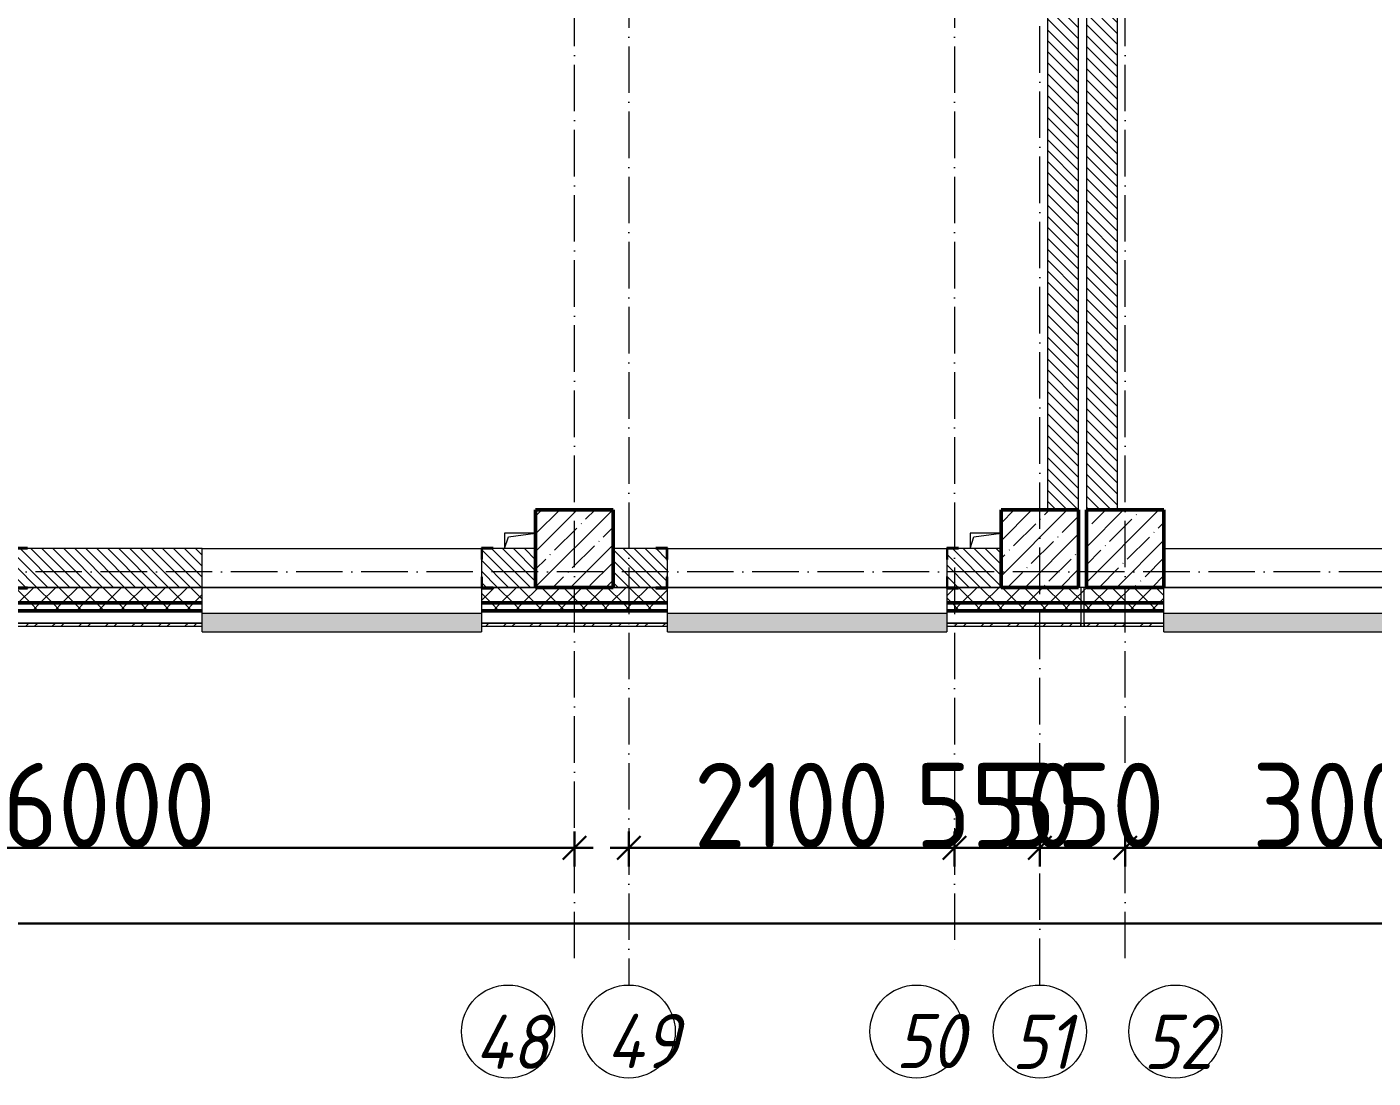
# Model space of a CAD drawing. Header units: millimetres. Extents: x 35697 to 388678, y -91946 to 171347.
# Drawn here: x 348841 to 357519, y -91946 to -85169 of the extents above; entities that cross this region are included whole.
import ezdxf

# ---------------------------------------------------------------- set-up
doc = ezdxf.new("R2010")
doc.units = ezdxf.units.MM
doc.linetypes.add('50_200_ШТРИХ_1Т_ш5_п1_п1_', pattern=[700, 500, -100, 0, -100])
for name, color, linetype, lineweight in [('A-____-____-DIMS', 7, 'Continuous', 9), ('A-GENM-____-MCUT', 7, 'Continuous', 25), ('A-GENM-____-OTLN', 7, 'Continuous', 9), ('A-GENM-____-OTLN-1', 7, 'Continuous', 25), ('A-GLAZ-____-OTLN', 7, 'Continuous', 9), ('A-WALL-____-MCUT-2', 7, 'Continuous', 50), ('A-WALL-____-MCUT-3', 7, 'Continuous', 9), ('A-WALL-____-OTLN', 7, 'Continuous', 9), ('A-WALL-____-PATT-1', 7, 'Continuous', 9), ('A-WALL-FNSH-MCUT-1', 7, 'Continuous', 9), ('S-COLS-____-MCUT', 7, 'Continuous', 50), ('S-COLS-____-OTLN', 7, 'Continuous', 9), ('S-GRID-____-IDEN', 7, 'Continuous', 9), ('S-GRID-____-OTLN-1', 7, '50_200_ШТРИХ_1Т_ш5_п1_п1_', 9), ('стяжа', 7, 'Continuous', 30)]:
    doc.layers.add(name, color=color, linetype=linetype, lineweight=lineweight)
doc.layers.add('A-GLAZ-____-OTLN-1', color=7, linetype='Continuous', lineweight=9, true_color=0xc0c0c0)
doc.styles.add('ISOCPEUR_I', font='isocpeui.ttf', dxfattribs={"width": 0.9, "height": 2.5})
doc.styles.add('ISOCPEUR_I_9', font='isocpeui.ttf', dxfattribs={"width": 0.9, "height": 250})
doc.styles.add('СПДС', font='isocpeur.ttf', dxfattribs={"width": 0.9})
doc.dimstyles.new('ISO-2_5_0_9К_БОЛЬШОЙ_ОСИ', dxfattribs={"dimscale": 304.8, "dimtxt": 248.995294, "dimasz": 0.492126, "dimexe": 0.393701, "dimexo": 0, "dimgap": 0, "dimtad": 1, "dimdec": 0, "dimzin": 0, "dimdsep": 46, "dimtxsty": 'ISOCPEUR_I_9', "dimblk1": 'OBLIQUE', "dimblk2": 'OBLIQUE', "dimsah": 1, "dimcen": 0.09, "dimdle": 0.393701, "dimazin": 0, "dimtfac": 1, "dimtdec": 4, "dimtix": 1, "dimtmove": 0, "dimatfit": 3, "dimfxl": 1, "dimtvp": 1, "dimtolj": 1, "dimtzin": 0, "dimarcsym": 2})
pattern_1 = [(135, (283770.707, -86863.456), (-35.35534, -35.35534), [])]
pattern_2 = [(45, (283770.71, -86863.46), (-70.71068, 70.71068), []), (135, (283770.71, -86863.46), (-70.71068, -70.71068), [])]
pattern_3 = [(45, (283770.71, -86863.46), (-85.53659, 85.53659), []), (45, (283827.73, -86863.46), (-85.53659, 85.53659), [])]

# ---------------------------------------------------------------- blocks, each defined once
blk = doc.blocks.new('BSC_Колонна _Прямоугольная - 500х500-V58-АР1_План отверстий 3 этажа в осях 1-64_А-ГГ')
at = {"layer": 'S-COLS-____-OTLN'}
h = blk.add_hatch(dxfattribs=at)
h.set_pattern_fill('FP_95', color=256, style=0, pattern_type=2)
h.set_pattern_definition([(45, (-71600, 1668.96), (-114.04925, 114.04925), []), (45, (-71485.95, 1668.96), (-114.04925, 114.04925), [201.613, -40.323, 3.353, -36.97])])
h.paths.add_polyline_path([(-250, -250), (250, -250), (250, 250), (-250, 250)], flags=0)
at = {"layer": 'S-COLS-____-MCUT'}
for p, q in [((250, 250), (-250, 250)), ((-250, 250), (-250, -250)), ((250, -250), (250, 250)), ((-250, -250), (250, -250))]:
    blk.add_line(p, q, dxfattribs=at)
blk = doc.blocks.new('BSC_Колонна _Прямоугольная - 500х500-V60-АР1_План отверстий 3 этажа в осях 1-64_А-ГГ')
at = {"layer": 'S-COLS-____-OTLN'}
h = blk.add_hatch(dxfattribs=at)
h.set_pattern_fill('FP_97', color=256, style=0, pattern_type=2)
h.set_pattern_definition([(45, (-68600, 1668.96), (-114.04925, 114.04925), []), (45, (-68485.95, 1668.96), (-114.04925, 114.04925), [201.613, -40.323, 3.353, -36.97])])
h.paths.add_polyline_path([(-250, -250), (250, -250), (250, 250), (-250, 250)], flags=0)
at = {"layer": 'S-COLS-____-MCUT'}
for p, q in [((250, 250), (-250, 250)), ((-250, 250), (-250, -250)), ((250, -250), (250, 250)), ((-250, -250), (250, -250))]:
    blk.add_line(p, q, dxfattribs=at)
blk = doc.blocks.new('BSC_Колонна _Прямоугольная - 500х500-V131-АР1_План отверстий 3 этажа в осях 1-64_А-ГГ')
at = {"layer": 'S-COLS-____-OTLN'}
h = blk.add_hatch(dxfattribs=at)
h.set_pattern_fill('FP_154', color=256, style=0, pattern_type=2)
h.set_pattern_definition([(45, (-72150, 1668.96), (-114.04925, 114.04925), []), (45, (-72035.95, 1668.96), (-114.04925, 114.04925), [201.613, -40.323, 3.353, -36.97])])
h.paths.add_polyline_path([(-250, -250), (250, -250), (250, 250), (-250, 250)], flags=0)
at = {"layer": 'S-COLS-____-MCUT'}
for p, q in [((250, 250), (-250, 250)), ((-250, 250), (-250, -250)), ((250, -250), (250, 250)), ((-250, -250), (250, -250))]:
    blk.add_line(p, q, dxfattribs=at)
blk = doc.blocks.new('Фахверк_СКБ_Уголок - 250_2700-27497298-АР1_План отверстий 3 этажа в осях 1-64_А-ГГ')
at = {"layer": 'A-GENM-____-MCUT'}
for p, q in [((200, 181), (125, 181)), ((125, 181), (125, 106)), ((131, 106), (131, 175)), ((131, 175), (200, 175)), ((200, 175), (200, 181)), ((125, 106), (131, 106)), ((131, -6), (125, -6)), ((125, -6), (125, -81)), ((125, -81), (200, -81)), ((131, -75), (131, -6)), ((200, -75), (131, -75)), ((200, -81), (200, -75))]:
    blk.add_line(p, q, dxfattribs=at)
blk = doc.blocks.new('AR_Отверстие прямоугольное _в плите_ - AR_Отверстие прямоугольное _в плите_-V177-АР1_План отверстий 3 этажа в осях 1-64_А-ГГ')
at = {"layer": 'A-GENM-____-OTLN'}
for p, q in [((100, 50), (-100, 50)), ((-100, 50), (-100, -50)), ((-100, -50), (-75, 25)), ((-75, 25), (100, 50))]:
    blk.add_line(p, q, dxfattribs=at)
blk = doc.blocks.new('Отлив_СКБ - Отлив витража_120_НВФ-31885687-АР1_План отверстий 3 этажа в осях 1-64_А-ГГ')
at = {"layer": 'A-GLAZ-____-OTLN-1'}
for points in [[(0, 0), (0, -2), (1800, -2), (1800, 0), (534.2, 0)], [(0, -2), (0, -120), (1800, -120), (1800, -2), (534.2, -2)]]:
    blk.add_hatch(color=256, dxfattribs=at).paths.add_polyline_path(points, flags=0)
at = {"layer": 'A-GLAZ-____-OTLN'}
for p, q in [((0, 0), (1800, 0)), ((1800, -2), (0, -2)), ((0, -120), (0, -83)), ((1800, -83), (1800, -120)), ((0, -120), (1800, -120))]:
    blk.add_line(p, q, dxfattribs=at)
blk = doc.blocks.new('Отлив_СКБ - Отлив витража_120_НВФ-V214-АР1_План отверстий 3 этажа в осях 1-64_А-ГГ')
at = {"layer": 'A-GLAZ-____-OTLN-1'}
for points in [[(0, -2), (1800, -2), (1800, 0), (0, 0)], [(730.8, -120), (1800, -120), (1800, -2), (0, -2), (0, -120)]]:
    blk.add_hatch(color=256, dxfattribs=at).paths.add_polyline_path(points, flags=0)
at = {"layer": 'A-GLAZ-____-OTLN'}
for p, q in [((0, 0), (1800, 0)), ((1800, -2), (0, -2)), ((0, -120), (0, -83)), ((1800, -63), (1800, -120)), ((0, -120), (1800, -120))]:
    blk.add_line(p, q, dxfattribs=at)
blk = doc.blocks.new('Стены 8 - Стены 4-31196234-АР1_План отверстий 3 этажа в осях 1-64_А-ГГ')
at = {"layer": 'A-WALL-____-MCUT-3'}
for p, q in [((-1798.5, 41030.2), (-1798.5, 41010.2)), ((-1548.5, 41030.2), (-1798.5, 41030.2)), ((-1798.5, 41010.2), (-1548.5, 41010.2)), ((-1548.5, 41010.2), (-1548.5, 41030.2))]:
    blk.add_line(p, q, dxfattribs=at)
blk = doc.blocks.new('Ось сетки - Круг_Ø6_00__ISO-2_5_0_9K_-25732049-АР1_План отверстий 3 этажа в осях 1-64_А-ГГ')
at = {"layer": 'S-GRID-____-IDEN'}
blk.add_circle((0, 0), 3, dxfattribs=at)
blk = doc.blocks.new('_Oblique')
at = {"color": 0, "linetype": 'ByBlock', "lineweight": -2}
blk.add_line((-0.5, -0.5), (0.5, 0.5), dxfattribs=at)
blk = doc.blocks.new('*D2124')
at = {"layer": 'A-____-____-DIMS', "color": 0, "lineweight": -2, "transparency": 16777216}
for p, q in [((346370.7, -90355.9), (346370.7, -90582)), ((352370.7, -90355.9), (352370.7, -90582)), ((346250.7, -90462), (352490.7, -90462))]:
    blk.add_line(p, q, dxfattribs=at)
at = {"layer": 'Defpoints', "color": 0, "transparency": 16777216}
for p in [(346370.7, -90355.9), (352370.7, -90355.9), (352370.7, -90462)]:
    blk.add_point(p, dxfattribs=at)
at = {"layer": 'A-____-____-DIMS', "color": 0, "lineweight": -2, "transparency": 16777216, "xscale": 150, "yscale": 150, "zscale": 150, "rotation": 180}
blk.add_blockref('_Oblique', (346370.7, -90462), dxfattribs=at)
at = {"layer": 'A-____-____-DIMS', "color": 0, "lineweight": -2, "transparency": 16777216, "xscale": 150, "yscale": 150, "zscale": 150}
blk.add_blockref('_Oblique', (352370.7, -90462), dxfattribs=at)
at = {"layer": 'A-____-____-DIMS', "color": 0, "transparency": 16777216, "insert": (349370.7, -90187.7), "char_height": 548.64, "attachment_point": 5, "style": 'СПДС'}
blk.add_mtext('\\A1;6000', dxfattribs=at)
blk = doc.blocks.new('*D2125')
at = {"layer": 'A-____-____-DIMS', "color": 0, "lineweight": -2, "transparency": 16777216}
for p, q in [((352720.7, -90355.9), (352720.7, -90582)), ((354820.7, -90355.9), (354820.7, -90582)), ((352600.7, -90462), (354940.7, -90462))]:
    blk.add_line(p, q, dxfattribs=at)
at = {"layer": 'Defpoints', "color": 0, "transparency": 16777216}
for p in [(352720.7, -90355.9), (354820.7, -90355.9), (354820.7, -90462)]:
    blk.add_point(p, dxfattribs=at)
at = {"layer": 'A-____-____-DIMS', "color": 0, "lineweight": -2, "transparency": 16777216, "xscale": 150, "yscale": 150, "zscale": 150, "rotation": 180}
blk.add_blockref('_Oblique', (352720.7, -90462), dxfattribs=at)
at = {"layer": 'A-____-____-DIMS', "color": 0, "lineweight": -2, "transparency": 16777216, "xscale": 150, "yscale": 150, "zscale": 150}
blk.add_blockref('_Oblique', (354820.7, -90462), dxfattribs=at)
at = {"layer": 'A-____-____-DIMS', "color": 0, "transparency": 16777216, "insert": (353770.7, -90187.7), "char_height": 548.64, "attachment_point": 5, "style": 'СПДС'}
blk.add_mtext('\\A1;2100', dxfattribs=at)
blk = doc.blocks.new('*D2126')
at = {"layer": 'A-____-____-DIMS', "color": 0, "lineweight": -2, "transparency": 16777216}
for p, q in [((354820.7, -90355.9), (354820.7, -90582)), ((355370.7, -90355.9), (355370.7, -90582)), ((354820.7, -90462), (354670.7, -90462)), ((354820.7, -90462), (355370.7, -90462)), ((355370.7, -90462), (355520.7, -90462))]:
    blk.add_line(p, q, dxfattribs=at)
at = {"layer": 'Defpoints', "color": 0, "transparency": 16777216}
for p in [(354820.7, -90355.9), (355370.7, -90355.9), (355370.7, -90462)]:
    blk.add_point(p, dxfattribs=at)
at = {"layer": 'A-____-____-DIMS', "color": 0, "lineweight": -2, "transparency": 16777216, "xscale": 150, "yscale": 150, "zscale": 150}
blk.add_blockref('_Oblique', (354820.7, -90462), dxfattribs=at)
at = {"layer": 'A-____-____-DIMS', "color": 0, "lineweight": -2, "transparency": 16777216, "xscale": 150, "yscale": 150, "zscale": 150, "rotation": 180}
blk.add_blockref('_Oblique', (355370.7, -90462), dxfattribs=at)
at = {"layer": 'A-____-____-DIMS', "color": 0, "transparency": 16777216, "insert": (355095.7, -90187.7), "char_height": 548.64, "attachment_point": 5, "style": 'СПДС'}
blk.add_mtext('\\A1;550', dxfattribs=at)
blk = doc.blocks.new('*D2127')
at = {"layer": 'A-____-____-DIMS', "color": 0, "lineweight": -2, "transparency": 16777216}
for p, q in [((355370.7, -90355.9), (355370.7, -90582)), ((355920.7, -90355.9), (355920.7, -90582)), ((355370.7, -90462), (355220.7, -90462)), ((355370.7, -90462), (355920.7, -90462)), ((355920.7, -90462), (356070.7, -90462))]:
    blk.add_line(p, q, dxfattribs=at)
at = {"layer": 'Defpoints', "color": 0, "transparency": 16777216}
for p in [(355370.7, -90355.9), (355920.7, -90355.9), (355920.7, -90462)]:
    blk.add_point(p, dxfattribs=at)
at = {"layer": 'A-____-____-DIMS', "color": 0, "lineweight": -2, "transparency": 16777216, "xscale": 150, "yscale": 150, "zscale": 150}
blk.add_blockref('_Oblique', (355370.7, -90462), dxfattribs=at)
at = {"layer": 'A-____-____-DIMS', "color": 0, "lineweight": -2, "transparency": 16777216, "xscale": 150, "yscale": 150, "zscale": 150, "rotation": 180}
blk.add_blockref('_Oblique', (355920.7, -90462), dxfattribs=at)
at = {"layer": 'A-____-____-DIMS', "color": 0, "transparency": 16777216, "insert": (355645.7, -90187.7), "char_height": 548.64, "attachment_point": 5, "style": 'СПДС'}
blk.add_mtext('\\A1;550', dxfattribs=at)
blk = doc.blocks.new('*D2128')
at = {"layer": 'A-____-____-DIMS', "color": 0, "lineweight": -2, "transparency": 16777216}
for p, q in [((355920.7, -90355.9), (355920.7, -90582)), ((358920.7, -90355.9), (358920.7, -90582)), ((355800.7, -90462), (359040.7, -90462))]:
    blk.add_line(p, q, dxfattribs=at)
at = {"layer": 'Defpoints', "color": 0, "transparency": 16777216}
for p in [(355920.7, -90355.9), (358920.7, -90355.9), (358920.7, -90462)]:
    blk.add_point(p, dxfattribs=at)
at = {"layer": 'A-____-____-DIMS', "color": 0, "lineweight": -2, "transparency": 16777216, "xscale": 150, "yscale": 150, "zscale": 150, "rotation": 180}
blk.add_blockref('_Oblique', (355920.7, -90462), dxfattribs=at)
at = {"layer": 'A-____-____-DIMS', "color": 0, "lineweight": -2, "transparency": 16777216, "xscale": 150, "yscale": 150, "zscale": 150}
blk.add_blockref('_Oblique', (358920.7, -90462), dxfattribs=at)
at = {"layer": 'A-____-____-DIMS', "color": 0, "transparency": 16777216, "insert": (357420.7, -90187.7), "char_height": 548.64, "attachment_point": 5, "style": 'СПДС'}
blk.add_mtext('\\A1;3000', dxfattribs=at)
blk = doc.blocks.new('*D2135')
at = {"layer": 'A-____-____-DIMS', "color": 0, "lineweight": -2, "transparency": 16777216}
for p, q in [((281420.7, -90844.1), (281420.7, -91070.2)), ((384920.7, -90844.1), (384920.7, -91070.2)), ((281300.7, -90950.2), (385040.7, -90950.2))]:
    blk.add_line(p, q, dxfattribs=at)
at = {"layer": 'Defpoints', "color": 0, "transparency": 16777216}
for p in [(281420.7, -90844.1), (384920.7, -90844.1), (384920.7, -90950.2)]:
    blk.add_point(p, dxfattribs=at)
at = {"layer": 'A-____-____-DIMS', "color": 0, "lineweight": -2, "transparency": 16777216, "xscale": 150, "yscale": 150, "zscale": 150, "rotation": 180}
blk.add_blockref('_Oblique', (281420.7, -90950.2), dxfattribs=at)
at = {"layer": 'A-____-____-DIMS', "color": 0, "lineweight": -2, "transparency": 16777216, "xscale": 150, "yscale": 150, "zscale": 150}
blk.add_blockref('_Oblique', (384920.7, -90950.2), dxfattribs=at)
at = {"layer": 'A-____-____-DIMS', "color": 0, "transparency": 16777216, "insert": (333170.7, -90675.9), "char_height": 548.64, "attachment_point": 5, "style": 'СПДС'}
blk.add_mtext('\\A1;103500', dxfattribs=at)
blk = doc.blocks.new('3эт')
at = {"layer": 'S-GRID-____-OTLN-1', "color": 251, "ltscale": 0.6, "true_color": 0x636466}
for p, q in [((352720.7, -36982.5), (352720.7, -91346.1)), ((354820.7, -36982.5), (354820.7, -91173.5)), ((352370.7, -91173.5), (352370.7, -76712.9)), ((355370.7, -91346.1), (355370.7, -76712.9)), ((355920.7, -91173.5), (355920.7, -76712.9)), ((387845.1, -88682.4), (279101.9, -88682.4))]:
    blk.add_line(p, q, dxfattribs=at)
at = {"layer": 'S-GRID-____-IDEN', "char_height": 350, "attachment_point": 1, "style": 'ISOCPEUR_I'}
for s, insert, width in [('48', (351729.1, -91537.3), 425.696), ('49', (352577.3, -91532.1), 425.696), ('50', (354441.2, -91532.1), 404.05), ('51', (355189.6, -91537.3), 346.329), ('52', (356039.4, -91537.3), 404.05)]:
    blk.add_mtext(s, dxfattribs=dict(at, insert=insert, width=width))
at = {"layer": 'A-____-____-DIMS'}
for base, p1, p2, override, picture, middle in [((352370.7, -90462), (346370.7, -90355.9), (352370.7, -90355.9), {"dimtxt": 1.8, "dimpost": '<>', "dimtxsty": 'СПДС', "dimfxl": 6000}, '*D2124', (349370.7, -90187.7)), ((354820.7, -90462), (352720.7, -90355.9), (354820.7, -90355.9), {"dimtxt": 1.8, "dimpost": '<>', "dimtxsty": 'СПДС', "dimfxl": 2100}, '*D2125', (353770.7, -90187.7)), ((355370.7, -90462), (354820.7, -90355.9), (355370.7, -90355.9), {"dimtxt": 1.8, "dimpost": '<>', "dimtxsty": 'СПДС', "dimfxl": 550}, '*D2126', (355095.7, -90187.7)), ((355920.7, -90462), (355370.7, -90355.9), (355920.7, -90355.9), {"dimtxt": 1.8, "dimpost": '<>', "dimtxsty": 'СПДС', "dimfxl": 550}, '*D2127', (355645.7, -90187.7)), ((358920.7, -90462), (355920.7, -90355.9), (358920.7, -90355.9), {"dimtxt": 1.8, "dimpost": '<>', "dimtxsty": 'СПДС', "dimfxl": 3000}, '*D2128', (357420.7, -90187.7)), ((384920.7, -90950.2), (281420.7, -90844.1), (384920.7, -90844.1), {"dimtxt": 1.8, "dimpost": '<>', "dimtxsty": 'СПДС', "dimfxl": 103500}, '*D2135', (333170.7, -90675.9))]:
    dim = blk.add_linear_dim(base=base, p1=p1, p2=p2, dimstyle='ISO-2_5_0_9К_БОЛЬШОЙ_ОСИ', override=override, dxfattribs=at)
    dim.commit()
    dim.dimension.update_dxf_attribs({"geometry": picture, "text_midpoint": middle})

msp = doc.modelspace()

# ---------------------------------------------------------------- hatches: boundary and pattern name
at = {"layer": 'A-WALL-____-PATT-1'}
h = msp.add_hatch(dxfattribs=at)
h.set_pattern_fill('FP_6', color=256, style=0, pattern_type=2)
h.set_pattern_definition(pattern_1)
h.paths.add_polyline_path([(355620.7, -88282.4), (355620.7, -81282.4), (355420.7, -81282.4), (355420.7, -88282.4)], flags=0)
h = msp.add_hatch(dxfattribs=at)
h.set_pattern_fill('FP_6', color=256, style=0, pattern_type=2)
h.set_pattern_definition(pattern_1)
h.paths.add_polyline_path([(355870.7, -88282.4), (355870.7, -81282.4), (355670.7, -81282.4), (355670.7, -88282.4)], flags=0)
h = msp.add_hatch(dxfattribs=at)
h.set_pattern_fill('FP_6', color=256, style=0, pattern_type=2)
h.set_pattern_definition(pattern_1)
h.paths.add_polyline_path([(351804.4, -88782.4), (352120.7, -88782.4), (352120.7, -88532.4), (351776.7, -88532.4), (351776.7, -88601.4), (351770.7, -88601.4), (351770.7, -88713.4), (351776.7, -88713.4), (351776.7, -88782.4)], flags=0)
h.paths.add_polyline_path([(349970.7, -88782.4), (349970.7, -88532.4), (348776.7, -88532.4), (348776.7, -88601.4), (348770.7, -88601.4), (348770.7, -88713.4), (348776.7, -88713.4), (348776.7, -88782.4), (349026.7, -88782.4)], flags=0)
h.paths.add_polyline_path([(346895.7, -88782.4), (346964.7, -88782.4), (346964.7, -88713.4), (346970.7, -88713.4), (346970.7, -88601.4), (346964.7, -88601.4), (346964.7, -88532.4), (346620.7, -88532.4), (346620.7, -88782.4)], flags=0)
h = msp.add_hatch(dxfattribs=at)
h.set_pattern_fill('FP_6', color=256, style=0, pattern_type=2)
h.set_pattern_definition(pattern_1)
h.paths.add_polyline_path([(354776.7, -88782.4), (355120.7, -88782.4), (355120.7, -88532.4), (354776.7, -88532.4), (354776.7, -88601.4), (354770.7, -88601.4), (354770.7, -88713.4), (354776.7, -88713.4), (354776.7, -88778.1)], flags=0)
h.paths.add_polyline_path([(352688.1, -88782.4), (352964.7, -88782.4), (352964.7, -88713.4), (352970.7, -88713.4), (352970.7, -88601.4), (352964.7, -88601.4), (352964.7, -88532.4), (352620.7, -88532.4), (352620.7, -88782.4)], flags=0)
h = msp.add_hatch(dxfattribs=at)
h.set_pattern_fill('FP_1', color=256, style=0, pattern_type=2)
h.set_pattern_definition(pattern_2)
h.paths.add_polyline_path([(384520.7, -88882.4), (385020.7, -88882.4), (385020.7, -88782.4), (375995.7, -88782.4), (375995.7, -88788.4), (375920.7, -88788.4), (375920.7, -88882.4), (384502.5, -88882.4)], flags=0)
h.paths.add_polyline_path([(373014, -88882.4), (374120.7, -88882.4), (374120.7, -88788.4), (374045.7, -88788.4), (374045.7, -88782.4), (366170.7, -88782.4), (366170.7, -88882.4), (372770.7, -88882.4)], flags=0)
h.paths.add_polyline_path([(365170.7, -88882.4), (365170.7, -88782.4), (364045.7, -88782.4), (364045.7, -88788.4), (363970.7, -88788.4), (363970.7, -88882.4), (365060.4, -88882.4)], flags=0)
h.paths.add_polyline_path([(362170.7, -88882.4), (362170.7, -88788.4), (362095.7, -88788.4), (362095.7, -88782.4), (361045.7, -88782.4), (361045.7, -88788.4), (360970.7, -88788.4), (360970.7, -88882.4), (361525.5, -88882.4)], flags=0)
h.paths.add_polyline_path([(359170.7, -88882.4), (359170.7, -88782.4), (358045.7, -88782.4), (358045.7, -88788.4), (357970.7, -88788.4), (357970.7, -88882.4), (358045.7, -88882.4)], flags=0)
h.paths.add_polyline_path([(354770.7, -88882.4), (356170.7, -88882.4), (356170.7, -88782.4), (354845.7, -88782.4), (354845.7, -88788.4), (354770.7, -88788.4)], flags=0)
h.paths.add_polyline_path([(352688.1, -88882.4), (352970.7, -88882.4), (352970.7, -88788.4), (352895.7, -88788.4), (352895.7, -88782.4), (351845.7, -88782.4), (351845.7, -88788.4), (351770.7, -88788.4), (351770.7, -88882.4), (351804.4, -88882.4)], flags=0)
h.paths.add_polyline_path([(349970.7, -88882.4), (349970.7, -88782.4), (348845.7, -88782.4), (348845.7, -88788.4), (348770.7, -88788.4), (348770.7, -88882.4), (348845.7, -88882.4)], flags=0)
h.paths.add_polyline_path([(346620.7, -88882.4), (346970.7, -88882.4), (346970.7, -88788.4), (346895.7, -88788.4), (346895.7, -88782.4), (345845.7, -88782.4), (345845.7, -88788.4), (345770.7, -88788.4), (345770.7, -88882.4), (346502, -88882.4)], flags=0)
h.paths.add_polyline_path([(343970.7, -88882.4), (343970.7, -88788.4), (343895.7, -88788.4), (343895.7, -88782.4), (342845.7, -88782.4), (342845.7, -88788.4), (342770.7, -88788.4), (342770.7, -88882.4), (343850.8, -88882.4)], flags=0)
h.paths.add_polyline_path([(340970.7, -88882.4), (340970.7, -88788.4), (340895.7, -88788.4), (340895.7, -88782.4), (339845.7, -88782.4), (339845.7, -88788.4), (339770.7, -88788.4), (339770.7, -88882.4), (340315.9, -88882.4)], flags=0)
h.paths.add_polyline_path([(336781, -88882.4), (337970.7, -88882.4), (337970.7, -88788.4), (337895.7, -88788.4), (337895.7, -88782.4), (336845.7, -88782.4), (336845.7, -88788.4), (336770.7, -88788.4), (336770.7, -88882.4), (336776.7, -88882.4)], flags=0)
h.paths.add_polyline_path([(333770.7, -88882.4), (334970.7, -88882.4), (334970.7, -88788.4), (334895.7, -88788.4), (334895.7, -88782.4), (333845.7, -88782.4), (333845.7, -88788.4), (333770.7, -88788.4)], flags=0)
h.paths.add_polyline_path([(328827.4, -88882.4), (328970.7, -88882.4), (328970.7, -88788.4), (328895.7, -88788.4), (328895.7, -88782.4), (327845.7, -88782.4), (327845.7, -88788.4), (327770.7, -88788.4), (327770.7, -88882.4), (328620.7, -88882.4)], flags=0)
h.paths.add_polyline_path([(325970.7, -88882.4), (325970.7, -88788.4), (325895.7, -88788.4), (325895.7, -88782.4), (324845.7, -88782.4), (324845.7, -88788.4), (324770.7, -88788.4), (324770.7, -88882.4), (325964.7, -88882.4)], flags=0)
h.paths.add_polyline_path([(322641.2, -88882.4), (322970.7, -88882.4), (322970.7, -88788.4), (322895.7, -88787.8), (322895.7, -88782.4), (321570.7, -88782.4), (321570.7, -88882.4)], flags=0)
h.paths.add_polyline_path([(319106.3, -88882.4), (319770.7, -88882.4), (319770.7, -88788.4), (319695.7, -88788.4), (319695.7, -88782.4), (318570.7, -88782.4), (318570.7, -88882.4)], flags=0)
h.paths.add_polyline_path([(316770.7, -88882.4), (316770.7, -88788.4), (316695.7, -88788.4), (316695.7, -88782.4), (315645.7, -88782.4), (315645.7, -88788.4), (315570.7, -88788.4), (315571.4, -88882.4), (316764.7, -88882.4)], flags=0)
h.paths.add_polyline_path([(313770.7, -88882.4), (313770.7, -88788.4), (313695.7, -88788.4), (313695.7, -88782.4), (312570.7, -88782.4), (312570.7, -88882.4), (312920.2, -88882.4)], flags=0)
h.paths.add_polyline_path([(310770.7, -88882.4), (310770.7, -88788.4), (310695.7, -88788.4), (310695.7, -88782.4), (309570.7, -88782.4), (309570.7, -88882.4), (310269, -88882.4)], flags=0)
h.paths.add_polyline_path([(307770.7, -88882.4), (307770.7, -88788.4), (307695.7, -88788.4), (307695.7, -88782.4), (306645.7, -88782.4), (306645.7, -88788.4), (306570.7, -88788.4), (306570.7, -88882.4), (306734.1, -88882.4)], flags=0)
h.paths.add_polyline_path([(297896.7, -88882.4), (298770.7, -88882.4), (298770.7, -88788.4), (298695.7, -88788.4), (298695.7, -88782.4), (297645.7, -88782.4), (297645.7, -88788.4), (297570.7, -88788.4), (297570.7, -88882.4)], flags=0)
h.paths.add_polyline_path([(296129.3, -88882.4), (296570.7, -88882.4), (296570.7, -88788.4), (296495.7, -88788.4), (296495.7, -88782.4), (291245.7, -88782.4), (291245.7, -88788.4), (291170.7, -88788.4), (291170.7, -88882.4), (294670.7, -88882.4)], flags=0)
h.paths.add_polyline_path([(289059.4, -88882.4), (290170.7, -88882.4), (290170.7, -88788.4), (290095.7, -88788.4), (290095.7, -88782.4), (281320.7, -88782.4), (281320.7, -88882.4), (287292, -88882.4)], flags=0)
h = msp.add_hatch(dxfattribs=at)
h.set_pattern_fill('FP_1', color=256, style=0, pattern_type=2)
h.set_pattern_definition(pattern_2)
h.paths.add_polyline_path([(385020.7, -88932.4), (385120.7, -88932.4), (385120.7, -88882.4), (375920.7, -88882.4), (375920.7, -88932.4), (384502.5, -88932.4)], flags=0)
h.paths.add_polyline_path([(373014, -88932.4), (374120.7, -88932.4), (374120.7, -88882.4), (366170.7, -88882.4), (366170.7, -88932.4), (372130.2, -88932.4)], flags=0)
h.paths.add_polyline_path([(365060.4, -88932.4), (365170.7, -88932.4), (365170.7, -88882.4), (363970.7, -88882.4), (363970.7, -88932.4), (364176.7, -88932.4)], flags=0)
h.paths.add_polyline_path([(360970.7, -88932.4), (362170.7, -88932.4), (362170.7, -88882.4), (360970.7, -88882.4)], flags=0)
h.paths.add_polyline_path([(357990.5, -88932.4), (359170.7, -88932.4), (359170.7, -88882.4), (357970.7, -88882.4), (357970.7, -88932.4)], flags=0)
h.paths.add_polyline_path([(356170.7, -88932.4), (356170.7, -88882.4), (354770.7, -88882.4), (354770.7, -88932.4), (355339.3, -88932.4)], flags=0)
h.paths.add_polyline_path([(352970.7, -88932.4), (352970.7, -88882.4), (351770.7, -88882.4), (351770.7, -88932.4), (352688.1, -88932.4)], flags=0)
h.paths.add_polyline_path([(349970.7, -88932.4), (349970.7, -88882.4), (348770.7, -88882.4), (348770.7, -88932.4)], flags=0)
h.paths.add_polyline_path([(346970.7, -88932.4), (346970.7, -88882.4), (345770.7, -88882.4), (345770.7, -88932.4), (346502, -88932.4)], flags=0)
h.paths.add_polyline_path([(342770.7, -88932.4), (343970.7, -88932.4), (343970.7, -88882.4), (342770.7, -88882.4)], flags=0)
h.paths.add_polyline_path([(339770.7, -88932.4), (340970.7, -88932.4), (340970.7, -88882.4), (339770.7, -88882.4)], flags=0)
h.paths.add_polyline_path([(336781, -88932.4), (337970.7, -88932.4), (337970.7, -88882.4), (336770.7, -88882.4), (336770.7, -88932.4)], flags=0)
h.paths.add_polyline_path([(334970.7, -88932.4), (334970.7, -88882.4), (333770.7, -88882.4), (333770.7, -88932.4), (334129.8, -88932.4)], flags=0)
h.paths.add_polyline_path([(328827.4, -88932.4), (328970.7, -88932.4), (328970.7, -88882.4), (327770.7, -88882.4), (327770.7, -88932.4), (327943.6, -88932.4)], flags=0)
h.paths.add_polyline_path([(325970.7, -88932.4), (325970.7, -88882.4), (324770.7, -88882.4), (324770.7, -88932.4), (325292.4, -88932.4)], flags=0)
h.paths.add_polyline_path([(322641.2, -88932.4), (322970.7, -88932.4), (322970.7, -88882.4), (321570.7, -88882.4), (321570.7, -88932.4)], flags=0)
h.paths.add_polyline_path([(319770.7, -88932.4), (319770.7, -88882.4), (318570.7, -88882.4), (318570.7, -88932.4), (319106.3, -88932.4)], flags=0)
h.paths.add_polyline_path([(316770.7, -88932.4), (316770.7, -88882.4), (315570.7, -88882.4), (315571.4, -88932.4)], flags=0)
h.paths.add_polyline_path([(313770.7, -88932.4), (313770.7, -88882.4), (312570.7, -88882.4), (312570.7, -88932.4), (312920.2, -88932.4)], flags=0)
h.paths.add_polyline_path([(310770.7, -88932.4), (310770.7, -88882.4), (309570.7, -88882.4), (309570.7, -88932.4), (310269, -88932.4)], flags=0)
h.paths.add_polyline_path([(306734.1, -88932.4), (307770.7, -88932.4), (307770.7, -88882.4), (306570.7, -88882.4), (306570.7, -88932.4)], flags=0)
h.paths.add_polyline_path([(297570.7, -88932.4), (298770.7, -88932.4), (298770.7, -88882.4), (297570.7, -88882.4)], flags=0)
h.paths.add_polyline_path([(296570.7, -88932.4), (296570.7, -88882.4), (291170.7, -88882.4), (291170.7, -88932.4), (296129.3, -88932.4)], flags=0)
h.paths.add_polyline_path([(289943.2, -88932.4), (290170.7, -88932.4), (290170.7, -88882.4), (281220.7, -88882.4), (281220.7, -88932.4), (289059.4, -88932.4)], flags=0)
h = msp.add_hatch(dxfattribs=at)
h.set_pattern_fill('FP_3', color=256, style=0, pattern_type=2)
h.set_pattern_definition(pattern_3)
h.paths.add_polyline_path([(355339.3, -89032.4), (355635.7, -89032.4), (355635.7, -89012.4), (354771.7, -89012.4), (354771.7, -89032.4)], flags=0)
h.paths.add_polyline_path([(352970.7, -89032.4), (352970.7, -89012.4), (351770.7, -89012.4), (351770.7, -89032.4), (352688.1, -89032.4)], flags=0)
h.paths.add_polyline_path([(349970.7, -89032.4), (349970.7, -89012.4), (348770.7, -89012.4), (348770.7, -89032.4)], flags=0)
h.paths.add_polyline_path([(346502, -89032.4), (346970.7, -89032.4), (346970.7, -89012.4), (345771.7, -89012.4), (345771.7, -89032.4)], flags=0)
h.paths.add_polyline_path([(342770.7, -89032.4), (343970.7, -89032.4), (343970.7, -89012.4), (342770.7, -89012.4)], flags=0)
h.paths.add_polyline_path([(340315.9, -89032.4), (340970.7, -89032.4), (340970.7, -89012.4), (339771.7, -89012.4), (339771.7, -89032.4)], flags=0)
h.paths.add_polyline_path([(337970.7, -89032.4), (337970.7, -89012.4), (336770.7, -89012.4), (336770.7, -89032.4), (337664.7, -89032.4)], flags=0)
h.paths.add_polyline_path([(334970.7, -89032.4), (334970.7, -89012.4), (333770.7, -89012.4), (333770.7, -89032.4), (334129.8, -89032.4)], flags=0)
h.paths.add_polyline_path([(328827.4, -89032.4), (328970.7, -89032.4), (328970.7, -89012.4), (327770.7, -89012.4), (327770.7, -89032.4), (327943.6, -89032.4)], flags=0)
h.paths.add_polyline_path([(324770.7, -89032.4), (325970.7, -89032.4), (325970.7, -89012.4), (324770.7, -89012.4)], flags=0)
h.paths.add_polyline_path([(322105.7, -89032.4), (322970.7, -89032.4), (322970.7, -89012.4), (322105.7, -89012.4)], flags=0)
h = msp.add_hatch(dxfattribs=at)
h.set_pattern_fill('FP_3', color=256, style=0, pattern_type=2)
h.set_pattern_definition(pattern_3)
h.paths.add_polyline_path([(385250.7, -89032.4), (385250.7, -89012.4), (375920.7, -89012.4), (375920.7, -89032.4), (384502.5, -89032.4)], flags=0)
h.paths.add_polyline_path([(373014, -89032.4), (374120.7, -89032.4), (374120.7, -89012.4), (366170.7, -89012.4), (366170.7, -89032.4), (372130.2, -89032.4)], flags=0)
h.paths.add_polyline_path([(364176.7, -89032.4), (365170.7, -89032.4), (365170.7, -89012.4), (363970.7, -89012.4), (363970.7, -89032.4)], flags=0)
h.paths.add_polyline_path([(362170.7, -89032.4), (362170.7, -89012.4), (360971.7, -89012.4), (360971.7, -89032.4), (361525.5, -89032.4)], flags=0)
h.paths.add_polyline_path([(357990.5, -89032.4), (359170.7, -89032.4), (359170.7, -89012.4), (357970.7, -89012.4), (357970.7, -89032.4)], flags=0)
h.paths.add_polyline_path([(355655.7, -89032.4), (356170.7, -89032.4), (356170.7, -89012.4), (355655.7, -89012.4)], flags=0)

# ---------------------------------------------------------------- linework, layer by layer
at = {"layer": 'A-WALL-____-MCUT-2'}
for p, q in [((348770.7, -88882.4), (349970.7, -88882.4)), ((348770.7, -88932.4), (349970.7, -88932.4)), ((351770.7, -88882.4), (352970.7, -88882.4)), ((351770.7, -88932.4), (352970.7, -88932.4)), ((354770.7, -88882.4), (356170.7, -88882.4)), ((354770.7, -88932.4), (356170.7, -88932.4))]:
    msp.add_line(p, q, dxfattribs=at)
at = {"layer": 'A-WALL-____-MCUT-3'}
for p, q in [((355420.7, -81282.4), (355420.7, -88282.4)), ((355620.7, -88282.4), (355620.7, -81282.4)), ((355670.7, -81282.4), (355670.7, -88282.4)), ((355870.7, -88282.4), (355870.7, -81282.4)), ((349970.7, -88532.4), (348845.7, -88532.4)), ((349970.7, -88782.4), (349970.7, -88532.4)), ((351770.7, -88601.4), (351770.7, -88713.4)), ((352120.7, -88532.4), (351845.7, -88532.4)), ((352895.7, -88532.4), (352620.7, -88532.4)), ((352970.7, -88713.4), (352970.7, -88601.4)), ((354770.7, -88601.4), (354770.7, -88713.4)), ((355120.7, -88532.4), (354845.7, -88532.4)), ((349970.7, -88782.4), (348845.7, -88782.4)), ((348845.7, -88782.4), (349970.7, -88782.4)), ((349970.7, -89012.4), (349970.7, -88782.4)), ((351770.7, -88788.4), (351770.7, -89012.4)), ((352120.7, -88782.4), (351845.7, -88782.4)), ((351845.7, -88782.4), (352120.7, -88782.4)), ((352895.7, -88782.4), (352620.7, -88782.4)), ((352620.7, -88782.4), (352895.7, -88782.4)), ((352970.7, -89012.4), (352970.7, -88788.4)), ((354770.7, -88788.4), (354770.7, -89012.4)), ((355120.7, -88782.4), (354845.7, -88782.4)), ((354845.7, -88782.4), (355120.7, -88782.4)), ((355670.7, -88782.4), (355620.7, -88782.4)), ((356170.7, -89012.4), (356170.7, -88782.4)), ((348770.7, -89012.4), (349970.7, -89012.4)), ((351770.7, -89012.4), (352970.7, -89012.4)), ((354770.7, -89012.4), (356170.7, -89012.4))]:
    msp.add_line(p, q, dxfattribs=at)
at = {"layer": 'A-WALL-____-OTLN'}
for p, q in [((349970.7, -88532.4), (351770.7, -88532.4)), ((352970.7, -88532.4), (354770.7, -88532.4)), ((356170.7, -88532.4), (357970.7, -88532.4)), ((349970.7, -88782.4), (351770.7, -88782.4)), ((351770.7, -88782.4), (349970.7, -88782.4)), ((352970.7, -88782.4), (354770.7, -88782.4)), ((354770.7, -88782.4), (352970.7, -88782.4)), ((356170.7, -88782.4), (357970.7, -88782.4)), ((357970.7, -88782.4), (356170.7, -88782.4))]:
    msp.add_line(p, q, dxfattribs=at)
at = {"layer": 'A-WALL-FNSH-MCUT-1'}
for p, q in [((349970.7, -89012.4), (348770.7, -89012.4)), ((348770.7, -89032.4), (349970.7, -89032.4)), ((349970.7, -89032.4), (349970.7, -89012.4)), ((352970.7, -89012.4), (351770.7, -89012.4)), ((351770.7, -89012.4), (351770.7, -89032.4)), ((351770.7, -89032.4), (352970.7, -89032.4)), ((352970.7, -89032.4), (352970.7, -89012.4)), ((355635.7, -89012.4), (354771.7, -89012.4)), ((354771.7, -89012.4), (354771.7, -89032.4)), ((354771.7, -89032.4), (355635.7, -89032.4)), ((355635.7, -89032.4), (355635.7, -89012.4)), ((356170.7, -89012.4), (355655.7, -89012.4)), ((355655.7, -89012.4), (355655.7, -89032.4)), ((355655.7, -89032.4), (356170.7, -89032.4)), ((356170.7, -89032.4), (356170.7, -89012.4))]:
    msp.add_line(p, q, dxfattribs=at)

# ---------------------------------------------------------------- block references
at = {"layer": 'A-GENM-____-OTLN'}
for p in [(352020.7, -88482.4), (355020.7, -88482.4)]:
    msp.add_blockref('AR_Отверстие прямоугольное _в плите_ - AR_Отверстие прямоугольное _в плите_-V177-АР1_План отверстий 3 этажа в осях 1-64_А-ГГ', p, dxfattribs=at)
at = {"layer": 'A-GENM-____-OTLN-1'}
for p in [(348645.7, -88707.4), (351645.7, -88707.4), (354645.7, -88707.4)]:
    msp.add_blockref('Фахверк_СКБ_Уголок - 250_2700-27497298-АР1_План отверстий 3 этажа в осях 1-64_А-ГГ', p, dxfattribs=at)
at = {"layer": 'A-GENM-____-OTLN-1', "rotation": 180}
msp.add_blockref('Фахверк_СКБ_Уголок - 250_2700-27497298-АР1_План отверстий 3 этажа в осях 1-64_А-ГГ', (353095.7, -88607.4), dxfattribs=at)
at = {"layer": 'A-GLAZ-____-OTLN'}
for name, p in [('Отлив_СКБ - Отлив витража_120_НВФ-31885687-АР1_План отверстий 3 этажа в осях 1-64_А-ГГ', (349970.7, -88949.4)), ('Отлив_СКБ - Отлив витража_120_НВФ-V214-АР1_План отверстий 3 этажа в осях 1-64_А-ГГ', (352970.7, -88949.4)), ('Отлив_СКБ - Отлив витража_120_НВФ-31885687-АР1_План отверстий 3 этажа в осях 1-64_А-ГГ', (356170.7, -88949.4))]:
    msp.add_blockref(name, p, dxfattribs=at)
at = {"layer": 'A-WALL-____-OTLN', "rotation": 89.9999999999999}
msp.add_blockref('Стены 8 - Стены 4-31196234-АР1_План отверстий 3 этажа в осях 1-64_А-ГГ', (396665.9, -87233.9), dxfattribs=at)
at = {"layer": 'S-COLS-____-OTLN'}
for name, p in [('BSC_Колонна _Прямоугольная - 500х500-V60-АР1_План отверстий 3 этажа в осях 1-64_А-ГГ', (352370.7, -88532.4)), ('BSC_Колонна _Прямоугольная - 500х500-V58-АР1_План отверстий 3 этажа в осях 1-64_А-ГГ', (355370.7, -88532.4)), ('BSC_Колонна _Прямоугольная - 500х500-V131-АР1_План отверстий 3 этажа в осях 1-64_А-ГГ', (355920.7, -88532.4))]:
    msp.add_blockref(name, p, dxfattribs=at)
at = {"layer": 'S-GRID-____-IDEN', "xscale": 99.99999999999993, "yscale": 99.99999999999993, "zscale": 99.99999999999993}
for p in [(351943, -91646.1), (355370.7, -91646.1), (356244.3, -91646.1)]:
    msp.add_blockref('Ось сетки - Круг_Ø6_00__ISO-2_5_0_9K_-25732049-АР1_План отверстий 3 этажа в осях 1-64_А-ГГ', p, dxfattribs=at)
at = {"layer": 'S-GRID-____-IDEN', "xscale": 99.99999999999993, "yscale": 99.99999999999993, "zscale": 99.99999999999993, "rotation": 180}
for p in [(352720.7, -91646.1), (354575.6, -91646.1)]:
    msp.add_blockref('Ось сетки - Круг_Ø6_00__ISO-2_5_0_9K_-25732049-АР1_План отверстий 3 этажа в осях 1-64_А-ГГ', p, dxfattribs=at)
at = {"layer": 'стяжа'}
msp.add_blockref('3эт', (0, 0), dxfattribs=at)

doc.saveas('drawing.dxf')
